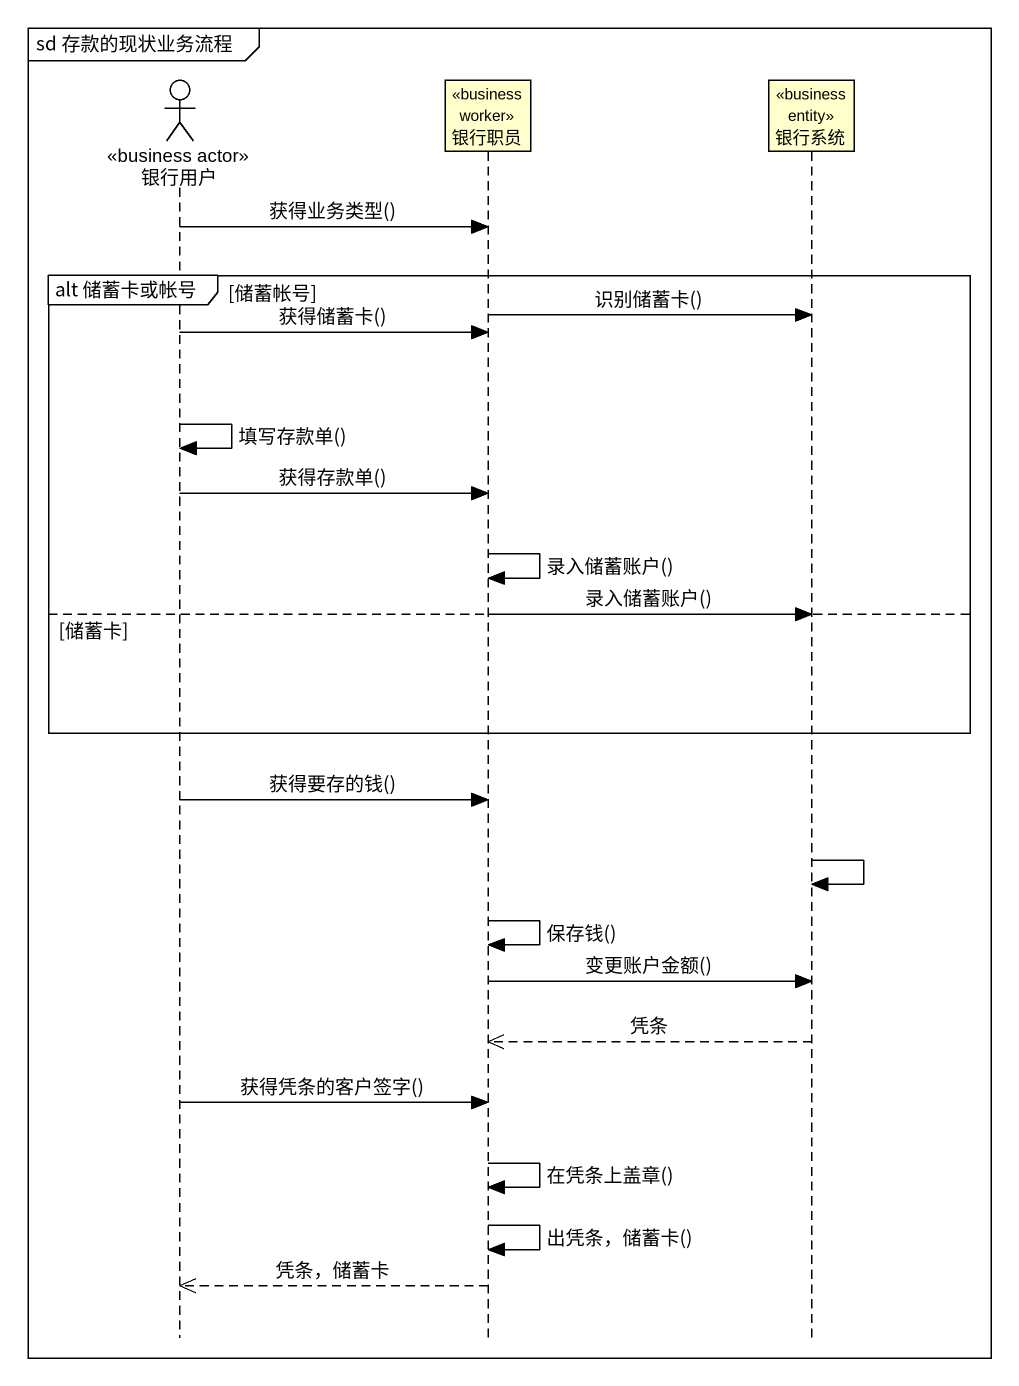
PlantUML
@startuml
mainframe sd 存款的现状业务流程
hide footbox
actor 银行用户 <<business actor>>
participant 银行职员 <<business worker>>
participant 银行系统 <<business entity>>

银行用户 -> 银行职员 : 获得业务类型()
group alt 储蓄卡或帐号 [储蓄帐号]
  银行职员 -> 银行系统 : 识别储蓄卡()
  银行用户 -> 银行职员 : 获得储蓄卡()
  银行用户 -> 银行用户 : 填写存款单()
  银行用户 -> 银行职员 : 获得存款单()
  银行职员 -> 银行职员 : 录入储蓄账户()
else 储蓄卡
  银行职员 -> 银行系统 : 录入储蓄账户()
end
银行用户 -> 银行职员 : 获得要存的钱()
银行系统 -> 银行系统
银行职员 -> 银行职员 : 保存钱()
银行职员 -> 银行系统 : 变更账户金额()
银行系统 -->> 银行职员 : 凭条
银行用户 -> 银行职员 : 获得凭条的客户签字()
银行职员 -> 银行职员 : 在凭条上盖章()
银行职员 -> 银行职员 : 出凭条，储蓄卡()
银行职员 -->> 银行用户 : 凭条，储蓄卡
@enduml
